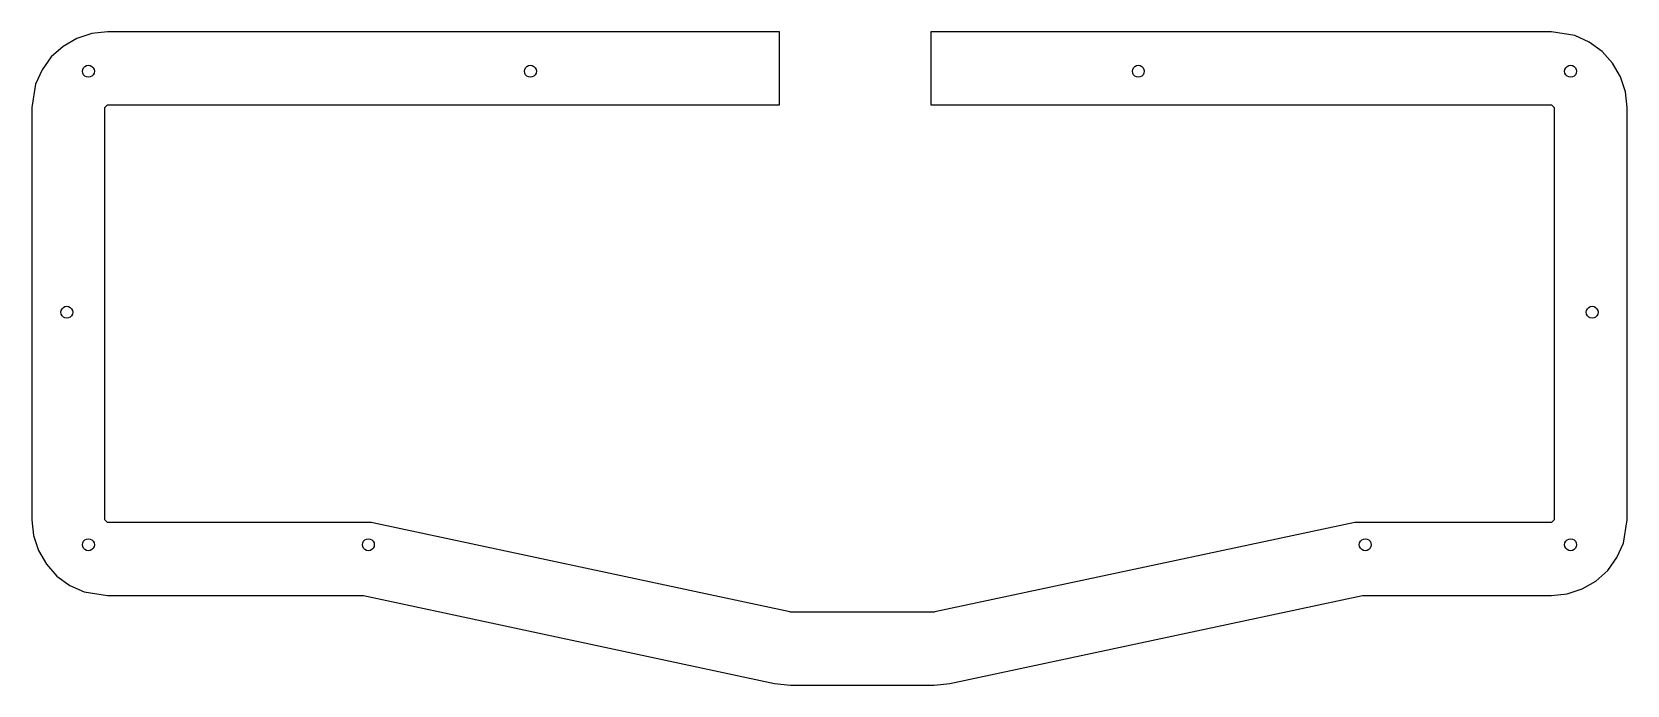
# Model space of a CAD drawing. Header units: metres. Extents: x -18 to 277, y -107 to 14.
import ezdxf

# ---------------------------------------------------------------- set-up
doc = ezdxf.new("R2010")
doc.units = ezdxf.units.M

msp = doc.modelspace()

# ---------------------------------------------------------------- linework, layer by layer
for p, q in [((-10.0634, 12.3326), (-12.5981, 10.8692)), ((-7.27991, 13.237), (-10.0634, 12.3326)), ((-4.36914, 13.543), (-7.27991, 13.237)), ((120, 13.543), (-4.36914, 13.543)), ((120, 0.04297), (120, 13.543)), ((262.89, 13.543), (148, 13.543)), ((148, 13.543), (148, 0.04297)), ((267.216, 12.8578), (262.89, 13.543)), ((269.89, 11.6673), (267.216, 12.8578)), ((-14.7732, 8.9108), (-16.4935, 6.54297)), ((-12.5981, 10.8692), (-14.7732, 8.9108)), ((272.257, 9.94699), (269.89, 11.6673)), ((274.216, 7.77196), (272.257, 9.94699)), ((-16.4935, 6.54297), (-17.6839, 3.8692)), ((-9.00467, 6.28255), (-8.95084, 6.62247)), ((-8.95084, 5.94263), (-9.00467, 6.28255)), ((-8.95084, 6.62247), (-8.79459, 6.92912)), ((-8.79459, 5.63599), (-8.95084, 5.94263)), ((-8.79459, 6.92912), (-8.55124, 7.17247)), ((-8.55124, 7.17247), (-8.2446, 7.32872)), ((-8.2446, 7.32872), (-7.90468, 7.38255)), ((-7.90468, 7.38255), (-7.56476, 7.32872)), ((-7.56476, 7.32872), (-7.2581, 7.17247)), ((-7.2581, 7.17247), (-7.01476, 6.92912)), ((-7.01476, 6.92912), (-6.85851, 6.62247)), ((-6.85851, 5.94263), (-7.01476, 5.63599)), ((-6.85851, 6.62247), (-6.80467, 6.28255)), ((-6.80467, 6.28255), (-6.85851, 5.94263)), ((72.8047, 6.28255), (72.8585, 6.62247)), ((72.8585, 5.94263), (72.8047, 6.28255)), ((72.8585, 6.62247), (73.0148, 6.92912)), ((73.0148, 5.63599), (72.8585, 5.94263)), ((73.0148, 6.92912), (73.2581, 7.17247)), ((73.2581, 7.17247), (73.5648, 7.32872)), ((73.5648, 7.32872), (73.9047, 7.38255)), ((73.9047, 7.38255), (74.2446, 7.32872)), ((74.2446, 7.32872), (74.5512, 7.17247)), ((74.5512, 7.17247), (74.7946, 6.92912)), ((74.7946, 6.92912), (74.9508, 6.62247)), ((74.9508, 5.94263), (74.7946, 5.63599)), ((74.9508, 6.62247), (75.0047, 6.28255)), ((75.0047, 6.28255), (74.9508, 5.94263)), ((185.325, 6.28255), (185.379, 6.62247)), ((185.379, 5.94263), (185.325, 6.28255)), ((185.379, 6.62247), (185.535, 6.92912)), ((185.535, 5.63599), (185.379, 5.94263)), ((185.535, 6.92912), (185.778, 7.17247)), ((185.778, 7.17247), (186.085, 7.32872)), ((186.085, 7.32872), (186.425, 7.38255)), ((186.425, 7.38255), (186.765, 7.32872)), ((186.765, 7.32872), (187.072, 7.17247)), ((187.072, 7.17247), (187.315, 6.92912)), ((187.315, 6.92912), (187.471, 6.62247)), ((187.471, 5.94263), (187.315, 5.63599)), ((187.471, 6.62247), (187.525, 6.28255)), ((187.525, 6.28255), (187.471, 5.94263)), ((265.325, 6.28255), (265.379, 6.62247)), ((265.379, 5.94263), (265.325, 6.28255)), ((265.379, 6.62247), (265.535, 6.92912)), ((265.535, 5.63599), (265.379, 5.94263)), ((265.535, 6.92912), (265.778, 7.17247)), ((265.778, 7.17247), (266.085, 7.32872)), ((266.085, 7.32872), (266.425, 7.38255)), ((266.425, 7.38255), (266.765, 7.32872)), ((266.765, 7.32872), (267.072, 7.17247)), ((267.072, 7.17247), (267.315, 6.92912)), ((267.315, 6.92912), (267.471, 6.62247)), ((267.471, 5.94263), (267.315, 5.63599)), ((267.471, 6.62247), (267.525, 6.28255)), ((267.525, 6.28255), (267.471, 5.94263)), ((275.679, 5.23727), (274.216, 7.77196)), ((-17.6839, 3.8692), (-18.3691, -0.45703)), ((-8.55124, 5.39264), (-8.79459, 5.63599)), ((-8.2446, 5.23639), (-8.55124, 5.39264)), ((-7.90468, 5.18256), (-8.2446, 5.23639)), ((-7.56476, 5.23639), (-7.90468, 5.18256)), ((-7.2581, 5.39264), (-7.56476, 5.23639)), ((-7.01476, 5.63599), (-7.2581, 5.39264)), ((73.2581, 5.39264), (73.0148, 5.63599)), ((73.5648, 5.23639), (73.2581, 5.39264)), ((73.9047, 5.18256), (73.5648, 5.23639)), ((74.2446, 5.23639), (73.9047, 5.18256)), ((74.5512, 5.39264), (74.2446, 5.23639)), ((74.7946, 5.63599), (74.5512, 5.39264)), ((185.778, 5.39264), (185.535, 5.63599)), ((186.085, 5.23639), (185.778, 5.39264)), ((186.425, 5.18256), (186.085, 5.23639)), ((186.765, 5.23639), (186.425, 5.18256)), ((187.072, 5.39264), (186.765, 5.23639)), ((187.315, 5.63599), (187.072, 5.39264)), ((265.778, 5.39264), (265.535, 5.63599)), ((266.085, 5.23639), (265.778, 5.39264)), ((266.425, 5.18256), (266.085, 5.23639)), ((266.765, 5.23639), (266.425, 5.18256)), ((267.072, 5.39264), (266.765, 5.23639)), ((267.315, 5.63599), (267.072, 5.39264)), ((276.584, 2.45374), (275.679, 5.23727)), ((-4.86914, -0.45703), (-4.36914, 0.04297)), ((-4.36914, 0.04297), (120, 0.04297)), ((148, 0.04297), (262.89, 0.04297)), ((262.89, 0.04297), (263.39, -0.45703)), ((276.89, -0.45703), (276.584, 2.45374)), ((-18.3691, -0.45703), (-18.3691, -76.6572)), ((-4.86914, -76.6572), (-4.86914, -0.45703)), ((263.39, -0.45703), (263.39, -76.6572)), ((276.89, -76.6572), (276.89, -0.45703)), ((-13.0047, -38.2825), (-12.9508, -37.9426)), ((-12.9508, -38.6225), (-13.0047, -38.2825)), ((-12.9508, -37.9426), (-12.7946, -37.636)), ((-12.7946, -37.636), (-12.5512, -37.3926)), ((-12.5512, -37.3926), (-12.2446, -37.2364)), ((-12.2446, -37.2364), (-11.9047, -37.1826)), ((-11.9047, -37.1826), (-11.5648, -37.2364)), ((-11.5648, -37.2364), (-11.2581, -37.3926)), ((-11.2581, -37.3926), (-11.0148, -37.636)), ((-11.0148, -37.636), (-10.8585, -37.9426)), ((-10.8585, -37.9426), (-10.8047, -38.2825)), ((-10.8047, -38.2825), (-10.8585, -38.6225)), ((269.325, -38.2825), (269.379, -37.9426)), ((269.379, -38.6225), (269.325, -38.2825)), ((269.379, -37.9426), (269.535, -37.636)), ((269.535, -37.636), (269.778, -37.3926)), ((269.778, -37.3926), (270.085, -37.2364)), ((270.085, -37.2364), (270.425, -37.1826)), ((270.425, -37.1826), (270.765, -37.2364)), ((270.765, -37.2364), (271.072, -37.3926)), ((271.072, -37.3926), (271.315, -37.636)), ((271.315, -37.636), (271.471, -37.9426)), ((271.471, -37.9426), (271.525, -38.2825)), ((271.525, -38.2825), (271.471, -38.6225)), ((-12.7946, -38.9291), (-12.9508, -38.6225)), ((-12.5512, -39.1725), (-12.7946, -38.9291)), ((-12.2446, -39.3287), (-12.5512, -39.1725)), ((-11.9047, -39.3826), (-12.2446, -39.3287)), ((-11.5648, -39.3287), (-11.9047, -39.3826)), ((-11.2581, -39.1725), (-11.5648, -39.3287)), ((-11.0148, -38.9291), (-11.2581, -39.1725)), ((-10.8585, -38.6225), (-11.0148, -38.9291)), ((269.535, -38.9291), (269.379, -38.6225)), ((269.778, -39.1725), (269.535, -38.9291)), ((270.085, -39.3287), (269.778, -39.1725)), ((270.425, -39.3826), (270.085, -39.3287)), ((270.765, -39.3287), (270.425, -39.3826)), ((271.072, -39.1725), (270.765, -39.3287)), ((271.315, -38.9291), (271.072, -39.1725)), ((271.471, -38.6225), (271.315, -38.9291)), ((-18.3691, -76.6572), (-18.0632, -79.568)), ((-4.36914, -77.1572), (-4.86914, -76.6572)), ((263.39, -76.6572), (262.89, -77.1572)), ((276.204, -80.9835), (276.89, -76.6572)), ((-18.0632, -79.568), (-17.1588, -82.3515)), ((44.4482, -77.1572), (-4.36914, -77.1572)), ((121.918, -93.7067), (44.4482, -77.1572)), ((226.518, -77.1572), (148.745, -93.7068)), ((262.89, -77.1572), (226.518, -77.1572)), ((-17.1588, -82.3515), (-15.6954, -84.8862)), ((-9.00467, -81.2825), (-8.95084, -80.9426)), ((-8.95084, -81.6225), (-9.00467, -81.2825)), ((-8.95084, -80.9426), (-8.79459, -80.636)), ((-8.79459, -81.9291), (-8.95084, -81.6225)), ((-8.79459, -80.636), (-8.55124, -80.3926)), ((-8.55124, -82.1725), (-8.79459, -81.9291)), ((-8.55124, -80.3926), (-8.2446, -80.2364)), ((-8.2446, -82.3287), (-8.55124, -82.1725)), ((-8.2446, -80.2364), (-7.90468, -80.1826)), ((-7.90468, -82.3826), (-8.2446, -82.3287)), ((-7.90468, -80.1826), (-7.56476, -80.2364)), ((-7.56476, -82.3287), (-7.90468, -82.3826)), ((-7.56476, -80.2364), (-7.2581, -80.3926)), ((-7.2581, -82.1725), (-7.56476, -82.3287)), ((-7.2581, -80.3926), (-7.01476, -80.636)), ((-7.01476, -81.9291), (-7.2581, -82.1725)), ((-7.01476, -80.636), (-6.85851, -80.9426)), ((-6.85851, -81.6225), (-7.01476, -81.9291)), ((-6.85851, -80.9426), (-6.80467, -81.2825)), ((-6.80467, -81.2825), (-6.85851, -81.6225)), ((42.8047, -81.2825), (42.8585, -80.9426)), ((42.8585, -81.6225), (42.8047, -81.2825)), ((42.8585, -80.9426), (43.0148, -80.636)), ((43.0148, -81.9291), (42.8585, -81.6225)), ((43.0148, -80.636), (43.2581, -80.3926)), ((43.2581, -82.1725), (43.0148, -81.9291)), ((43.2581, -80.3926), (43.5648, -80.2364)), ((43.5648, -82.3287), (43.2581, -82.1725)), ((43.5648, -80.2364), (43.9047, -80.1826)), ((43.9047, -82.3826), (43.5648, -82.3287)), ((43.9047, -80.1826), (44.2446, -80.2364)), ((44.2446, -82.3287), (43.9047, -82.3826)), ((44.2446, -80.2364), (44.5512, -80.3926)), ((44.5512, -82.1725), (44.2446, -82.3287)), ((44.5512, -80.3926), (44.7946, -80.636)), ((44.7946, -81.9291), (44.5512, -82.1725)), ((44.7946, -80.636), (44.9508, -80.9426)), ((44.9508, -81.6225), (44.7946, -81.9291)), ((44.9508, -80.9426), (45.0047, -81.2825)), ((45.0047, -81.2825), (44.9508, -81.6225)), ((227.325, -81.2825), (227.379, -80.9426)), ((227.379, -81.6225), (227.325, -81.2825)), ((227.379, -80.9426), (227.535, -80.636)), ((227.535, -81.9291), (227.379, -81.6225)), ((227.535, -80.636), (227.778, -80.3926)), ((227.778, -82.1725), (227.535, -81.9291)), ((227.778, -80.3926), (228.085, -80.2364)), ((228.085, -82.3287), (227.778, -82.1725)), ((228.085, -80.2364), (228.425, -80.1826)), ((228.425, -82.3826), (228.085, -82.3287)), ((228.425, -80.1826), (228.765, -80.2364)), ((228.765, -82.3287), (228.425, -82.3826)), ((228.765, -80.2364), (229.072, -80.3926)), ((229.072, -82.1725), (228.765, -82.3287)), ((229.072, -80.3926), (229.315, -80.636)), ((229.315, -81.9291), (229.072, -82.1725)), ((229.315, -80.636), (229.471, -80.9426)), ((229.471, -81.6225), (229.315, -81.9291)), ((229.471, -80.9426), (229.525, -81.2825)), ((229.525, -81.2825), (229.471, -81.6225)), ((265.325, -81.2825), (265.379, -80.9426)), ((265.379, -81.6225), (265.325, -81.2825)), ((265.379, -80.9426), (265.535, -80.636)), ((265.535, -81.9291), (265.379, -81.6225)), ((265.535, -80.636), (265.778, -80.3926)), ((265.778, -82.1725), (265.535, -81.9291)), ((265.778, -80.3926), (266.085, -80.2364)), ((266.085, -82.3287), (265.778, -82.1725)), ((266.085, -80.2364), (266.425, -80.1826)), ((266.425, -82.3826), (266.085, -82.3287)), ((266.425, -80.1826), (266.765, -80.2364)), ((266.765, -82.3287), (266.425, -82.3826)), ((266.765, -80.2364), (267.072, -80.3926)), ((267.072, -82.1725), (266.765, -82.3287)), ((267.072, -80.3926), (267.315, -80.636)), ((267.315, -81.9291), (267.072, -82.1725)), ((267.315, -80.636), (267.471, -80.9426)), ((267.471, -81.6225), (267.315, -81.9291)), ((267.471, -80.9426), (267.525, -81.2825)), ((267.525, -81.2825), (267.471, -81.6225)), ((275.014, -83.6572), (276.204, -80.9835)), ((-15.6954, -84.8862), (-13.737, -87.0612)), ((273.294, -86.0251), (275.014, -83.6572)), ((-13.737, -87.0612), (-11.3691, -88.7816)), ((268.584, -89.4469), (271.119, -87.9835)), ((271.119, -87.9835), (273.294, -86.0251)), ((-11.3691, -88.7816), (-8.69537, -89.972)), ((-8.69537, -89.972), (-4.36914, -90.6572)), ((-4.36914, -90.6572), (43.0223, -90.6572)), ((43.0223, -90.6572), (119.098, -106.909)), ((151.554, -106.911), (227.939, -90.6572)), ((227.939, -90.6572), (262.89, -90.6572)), ((262.89, -90.6572), (265.8, -90.3513)), ((265.8, -90.3513), (268.584, -89.4469)), ((122.022, -93.7178), (121.918, -93.7067)), ((148.641, -93.7178), (122.022, -93.7178)), ((148.745, -93.7068), (148.641, -93.7178)), ((119.098, -106.909), (122.022, -107.218)), ((122.022, -107.218), (148.641, -107.218)), ((148.641, -107.218), (151.554, -106.911))]:
    msp.add_line(p, q)

doc.saveas('drawing.dxf')
